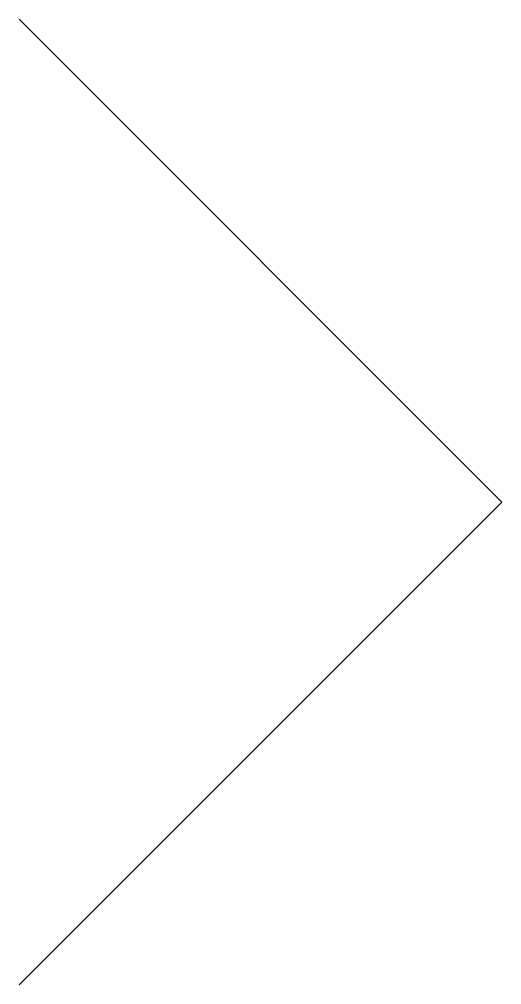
# Model space of a CAD drawing. Header units: millimetres. Extents: x -10 to 0, y -10 to 10.
import ezdxf

# ---------------------------------------------------------------- set-up
doc = ezdxf.new("R2010")
doc.units = ezdxf.units.MM
doc.layers.get('0').update_dxf_attribs({"true_color": 0xffffff})

msp = doc.modelspace()

# ---------------------------------------------------------------- linework, layer by layer
for q in [(-10, 10), (-10, -10)]:
    msp.add_line((0, 0), q)

doc.saveas('drawing.dxf')
